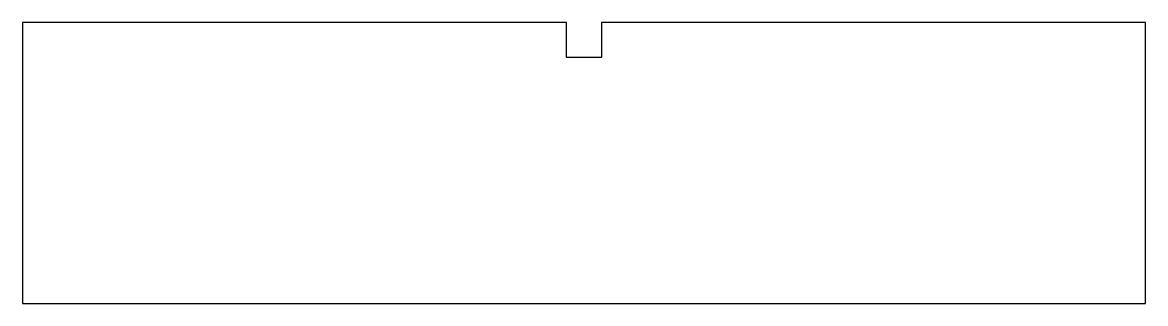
# Model space of a CAD drawing. Header units: millimetres. Extents: x 0 to 192, y 0 to 48.
import ezdxf

# ---------------------------------------------------------------- set-up
doc = ezdxf.new("R2010")
doc.units = ezdxf.units.MM
doc.layers.add('CUT', color=7, linetype='Continuous')

msp = doc.modelspace()

# ---------------------------------------------------------------- linework, layer by layer
at = {"layer": 'CUT'}
msp.add_lwpolyline([(0, 0), (192, 0), (192, 48.12), (99, 48.12), (99, 42.12), (93, 42.12), (93, 48.12), (0, 48.12)], close=True, dxfattribs=at)

doc.saveas('drawing.dxf')
